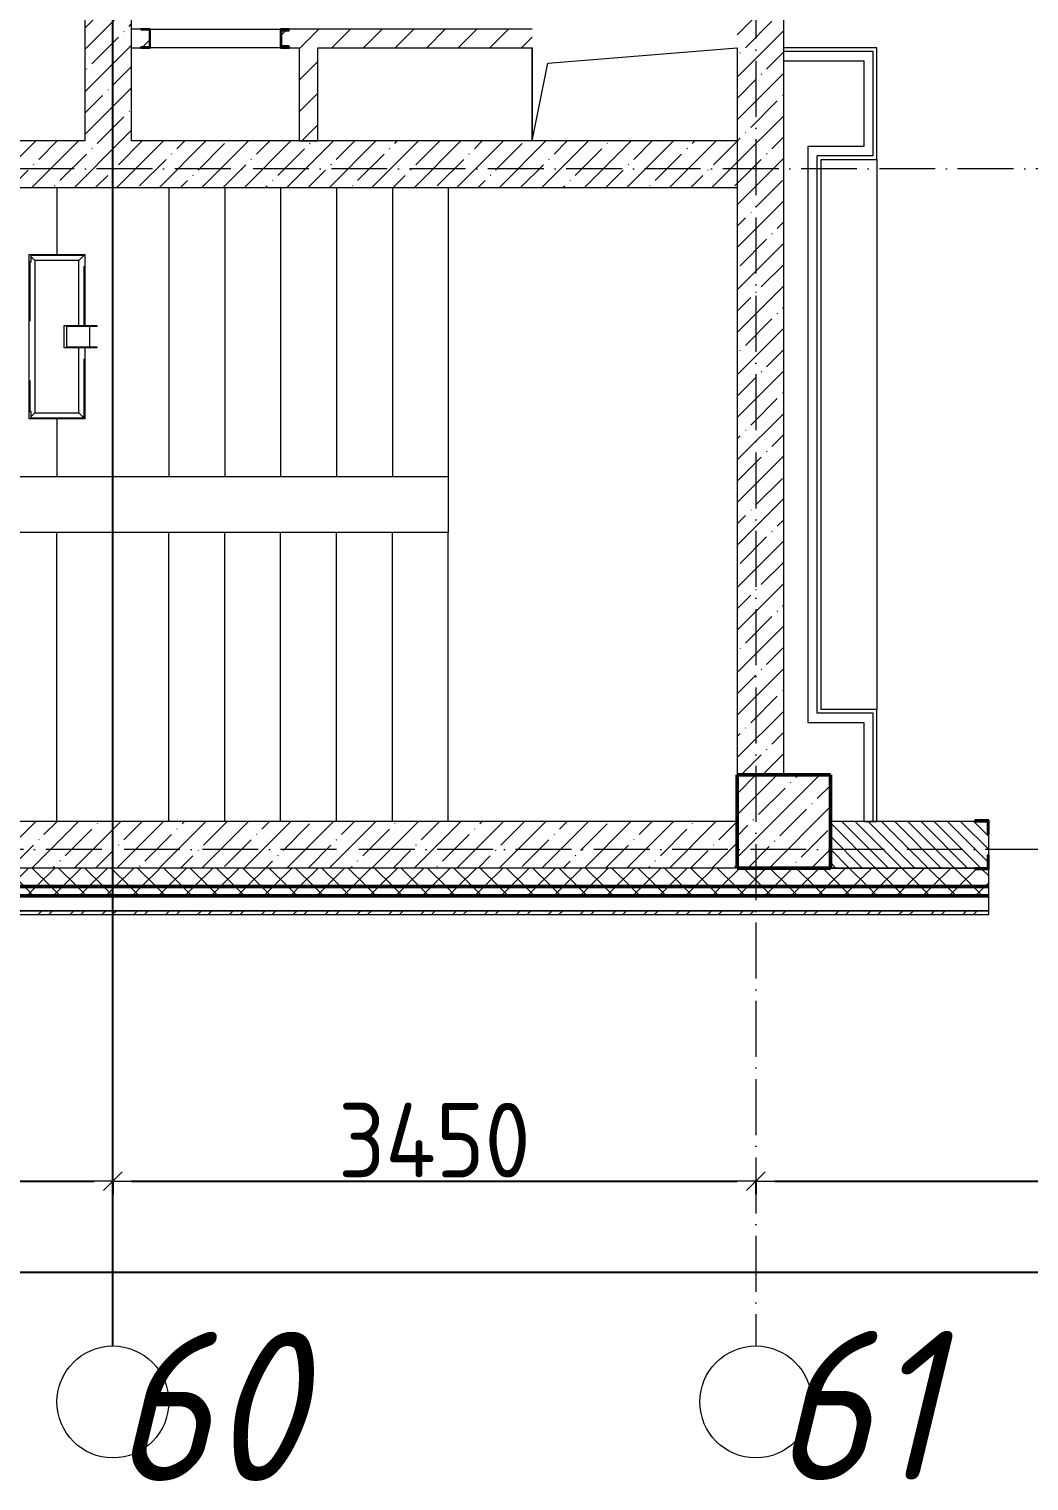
# Model space of a CAD drawing. Header units: millimetres. Extents: x -401725 to 250493, y 305116 to 802890.
# Drawn here: x 227629 to 232995, y 453809 to 461597 of the extents above; entities that cross this region are included whole.
import ezdxf

# ---------------------------------------------------------------- set-up
doc = ezdxf.new("R2010")
doc.units = ezdxf.units.MM
doc.linetypes.add('50_200_ШТРИХ_1Т_ш5_п1_п1_', pattern=[700, 500, -100, 0, -100])
doc.linetypes.add('Штрих', pattern=[635, 317.5, -317.5])
for name, color, linetype, lineweight in [('A-____-____-DIMS', 7, 'Continuous', 9), ('A-FLOR-____-OTLN', 7, 'Continuous', 9), ('A-GENM-____-HDLN', 7, 'Штрих', 9), ('A-GENM-____-MCUT', 7, 'Continuous', 25), ('A-GENM-____-OTLN', 7, 'Continuous', 9), ('A-GENM-____-OTLN-1', 7, 'Continuous', 25), ('A-WALL-____-MCUT-1', 7, 'Continuous', 9), ('A-WALL-____-MCUT-2', 7, 'Continuous', 50), ('A-WALL-____-MCUT-3', 7, 'Continuous', 9), ('A-WALL-____-PATT-1', 7, 'Continuous', 9), ('A-WALL-FNSH-MCUT-1', 7, 'Continuous', 9), ('I-WALL-____-OTLN', 7, 'Continuous', 9), ('S-COLS-____-MCUT', 7, 'Continuous', 50), ('S-COLS-____-OTLN', 7, 'Continuous', 9), ('S-GRID-____-IDEN', 7, 'Continuous', 9), ('S-GRID-____-OTLN-1', 7, '50_200_ШТРИХ_1Т_ш5_п1_п1_', 9), ('S-STRS-____-OTLN-1', 7, 'Continuous', 9)]:
    doc.layers.add(name, color=color, linetype=linetype, lineweight=lineweight)
doc.styles.add('ISOCPEUR_I', font='isocpeui.ttf', dxfattribs={"width": 0.9, "height": 2.5})
doc.styles.add('СПДС', font='isocpeur.ttf', dxfattribs={"width": 0.9})
doc.dimstyles.new('Размера А3', dxfattribs={"dimtxt": 200, "dimasz": 100, "dimexe": 70, "dimexo": 100, "dimgap": 20, "dimtad": 1, "dimdec": 0, "dimrnd": 10, "dimzin": 0, "dimdsep": 46, "dimtxsty": 'СПДС', "dimblk": 'ARROWHEAD_6', "dimcen": 1, "dimclrd": 256, "dimclre": 256, "dimclrt": 256, "dimazin": 0, "dimtfac": 1, "dimtdec": 0, "dimtmove": 2, "dimatfit": 3, "dimfxl": 1, "dimtolj": 1, "dimtzin": 0, "dimarcsym": 0})
pattern_1 = [(45, (142429.06, 459015.94), (-114.04925, 114.04925), []), (45, (142543.1, 459015.94), (-114.04925, 114.04925), [201.612, -40.322, 3.353, -36.97])]
pattern_2 = [(45, (142429.06, 459015.94), (-70.71068, 70.71068), []), (135, (142429.06, 459015.94), (-70.71068, -70.71068), [])]
pattern_3 = [(45, (142429.06, 459015.94), (-84.85281, 84.85281), [])]

# ---------------------------------------------------------------- blocks, each defined once
blk = doc.blocks.new('BSC_Колонна _Прямоугольная - 500х500-V155-АР1_План отверстий 3 этажа в осях 1-64_А-ГГ')
at = {"layer": 'S-COLS-____-OTLN'}
h = blk.add_hatch(dxfattribs=at)
h.set_pattern_fill('FP_178', color=256, style=0, pattern_type=2)
h.set_pattern_definition([(45, (-89250, 1668.96), (-114.04925, 114.04925), []), (45, (-89135.95, 1668.96), (-114.04925, 114.04925), [201.613, -40.323, 3.353, -36.97])])
h.paths.add_polyline_path([(-250, -250), (250, -250), (250, 250), (-250, 250)], flags=0)
at = {"layer": 'S-COLS-____-MCUT'}
for p, q in [((250, 250), (-250, 250)), ((-250, 250), (-250, -250)), ((250, -250), (250, 250)), ((-250, -250), (250, -250))]:
    blk.add_line(p, q, dxfattribs=at)
blk = doc.blocks.new('ОМ_Труба_ГОСТ 8639-82 - ОМ_Труба_ГОСТ 8639-82-26350154-АР1_План отверстий 3 этажа в осях 1-64_А-ГГ')
at = {"layer": 'A-GENM-____-OTLN'}
for p, q in [((19689.1, 44821), (19689.1, 44941)), ((19689.1, 44941), (19864.1, 44941)), ((19864.1, 44935), (19701.2, 44935)), ((19701.2, 44935), (19701.2, 44827)), ((19824, 44935), (19824, 44827)), ((19864.1, 44941), (19864.1, 44935)), ((19864.1, 44821), (19689.1, 44821)), ((19701.2, 44827), (19864.1, 44827)), ((19864.1, 44827), (19864.1, 44821))]:
    blk.add_line(p, q, dxfattribs=at)
blk = doc.blocks.new('ОМ_Уголок_ГОСТ 8509-93 - ОМ_Уголок_ГОСТ 8509-93-26349651-АР1_План отверстий 3 этажа в осях 1-64_А-ГГ')
at = {"layer": 'A-GENM-____-HDLN'}
for p, q in [((4, -4), (380, -4)), ((500, -4), (876, -4))]:
    blk.add_line(p, q, dxfattribs=at)
at = {"layer": 'A-GENM-____-OTLN'}
for p, q in [((380, 0), (0, 0)), ((32, -32), (0, 0)), ((32, -32), (380, -32)), ((880, 0), (500, 0)), ((500, -32), (848, -32)), ((880, 0), (848, -32))]:
    blk.add_line(p, q, dxfattribs=at)
blk = doc.blocks.new('ОМ_Уголок_ГОСТ 8509-93 - ОМ_Уголок_ГОСТ 8509-93-V88-АР1_План отверстий 3 этажа в осях 1-64_А-ГГ')
at = {"layer": 'A-GENM-____-HDLN'}
blk.add_line((40, -4), (840, -4), dxfattribs=at)
at = {"layer": 'A-GENM-____-OTLN'}
for p, q in [((32, -32), (10, -10)), ((32, -32), (848, -32)), ((840, 0), (40, 0)), ((870, -10), (848, -32))]:
    blk.add_line(p, q, dxfattribs=at)
blk = doc.blocks.new('ОМ_Уголок_ГОСТ 8509-93 - ОМ_Уголок_ГОСТ 8509-93-19082047-АР1_План отверстий 3 этажа в осях 1-64_А-ГГ')
at = {"layer": 'A-GENM-____-HDLN'}
blk.add_line((10, -4), (296, -4), dxfattribs=at)
at = {"layer": 'A-GENM-____-OTLN'}
for p, q in [((300, 0), (10, 0)), ((32, -32), (10, -10)), ((32, -32), (268, -32)), ((300, 0), (268, -32))]:
    blk.add_line(p, q, dxfattribs=at)
blk = doc.blocks.new('ОМ_Уголок_ГОСТ 8509-93 - ОМ_Уголок_ГОСТ 8509-93-V89-АР1_План отверстий 3 этажа в осях 1-64_А-ГГ')
at = {"layer": 'A-GENM-____-HDLN'}
blk.add_line((4, -4), (290, -4), dxfattribs=at)
at = {"layer": 'A-GENM-____-OTLN'}
for p, q in [((290, 0), (0, 0)), ((32, -32), (0, 0)), ((32, -32), (268, -32)), ((290, -10), (268, -32))]:
    blk.add_line(p, q, dxfattribs=at)
blk = doc.blocks.new('ОМ_Полоса_Трапеция прямоугольная_Прокат_ГОСТ 103-2006 - ОМ_Полоса_Трапеция прямоугольная_Прокат_ГОСТ 103-2006-19082130-АР1_План отверстий 3 этажа в осях 1-64_А-ГГ')
at = {"layer": 'A-GENM-____-OTLN'}
for p, q in [((19500, 45321), (19510, 45321)), ((19500, 45281), (19500, 45321)), ((19510, 45281), (19500, 45281)), ((19510, 45321), (19510, 45281))]:
    blk.add_line(p, q, dxfattribs=at)
blk = doc.blocks.new('ОМ_Полоса_Трапеция прямоугольная_Прокат_ГОСТ 103-2006 - ОМ_Полоса_Трапеция прямоугольная_Прокат_ГОСТ 103-2006-19082170-АР1_План отверстий 3 этажа в осях 1-64_А-ГГ')
at = {"layer": 'A-GENM-____-OTLN'}
for p, q in [((19500, 44481), (19510, 44481)), ((19500, 44441), (19500, 44481)), ((19510, 44481), (19510, 44441)), ((19510, 44441), (19500, 44441))]:
    blk.add_line(p, q, dxfattribs=at)
blk = doc.blocks.new('Фахверк_СКБ_Уголок - 250_2700-27497298-АР1_План отверстий 3 этажа в осях 1-64_А-ГГ')
at = {"layer": 'A-GENM-____-MCUT'}
for p, q in [((200, 181), (125, 181)), ((125, 181), (125, 106)), ((131, 106), (131, 175)), ((131, 175), (200, 175)), ((200, 175), (200, 181)), ((125, 106), (131, 106)), ((131, -6), (125, -6)), ((125, -6), (125, -81)), ((131, -75), (131, -6)), ((200, -75), (131, -75)), ((200, -81), (200, -75)), ((125, -81), (200, -81))]:
    blk.add_line(p, q, dxfattribs=at)
blk = doc.blocks.new('154_Фахверк_СКБ_Швеллер - Тип_100_3960_зеркало-28515619-АР1_План отверстий 3 этажа в осях 1-64_А-ГГ')
at = {"layer": 'A-GENM-____-MCUT'}
for p, q in [((175, 50), (125, 50)), ((125, 50), (125, -50)), ((128, 47), (175, 47)), ((128, -47), (128, 47)), ((175, 47), (175, 50)), ((125, -50), (175, -50)), ((175, -47), (128, -47)), ((175, -50), (175, -47))]:
    blk.add_line(p, q, dxfattribs=at)
blk = doc.blocks.new('154_Стойка_СКБ_Швеллер - СМ-2180_100-28318692-АР1_План отверстий 3 этажа в осях 1-64_А-ГГ')
at = {"layer": 'A-GENM-____-MCUT'}
for p, q in [((171, 50), (125, 50)), ((125, 50), (125, -50)), ((129.5, 42.4), (171, 42.4)), ((129.5, -42.4), (129.5, 42.4)), ((171, 42.4), (171, 50)), ((125, -50), (171, -50)), ((171, -42.4), (129.5, -42.4)), ((171, -50), (171, -42.4))]:
    blk.add_line(p, q, dxfattribs=at)
blk = doc.blocks.new('AR_Отверстие прямоугольное _в плите_ - AR_Отверстие прямоугольное _в плите_-V211-АР1_План отверстий 3 этажа в осях 1-64_А-ГГ')
at = {"layer": 'A-GENM-____-OTLN'}
for p, q in [((-550, 250), (-550, -250)), ((-466.7, 166.7), (550, 250)), ((-550, -250), (-466.7, 166.7))]:
    blk.add_line(p, q, dxfattribs=at)
blk = doc.blocks.new('Ось сетки - Круг_Ø6_00__ISO-2_5_0_9K_-25732049-АР1_План отверстий 3 этажа в осях 1-64_А-ГГ')
at = {"layer": 'S-GRID-____-IDEN'}
blk.add_circle((0, 0), 3, dxfattribs=at)
blk = doc.blocks.new('ARROWHEAD_6')
at = {"color": 0, "linetype": 'Continuous'}
for p, q in [((0, 0), (-1, 0)), ((-0.5, -0.5), (0.5, 0.5))]:
    blk.add_line(p, q, dxfattribs=at)
blk = doc.blocks.new('*D2539')
at = {"layer": 'A-____-____-DIMS', "lineweight": -2, "transparency": 16777216}
for p, q in [((226129.1, 455423.5), (226129.1, 455347.4)), ((228079.1, 455423.5), (228079.1, 455347.4)), ((226229.1, 455417.4), (227979.1, 455417.4))]:
    blk.add_line(p, q, dxfattribs=at)
at = {"layer": 'Defpoints', "color": 0, "transparency": 16777216}
for p in [(226129.1, 455523.5), (228079.1, 455523.5), (228079.1, 455417.4)]:
    blk.add_point(p, dxfattribs=at)
at = {"layer": 'A-____-____-DIMS', "lineweight": -2, "transparency": 16777216, "xscale": 100, "yscale": 100, "zscale": 100, "rotation": 180}
blk.add_blockref('ARROWHEAD_6', (226129.1, 455417.4), dxfattribs=at)
at = {"layer": 'A-____-____-DIMS', "lineweight": -2, "transparency": 16777216, "xscale": 100, "yscale": 100, "zscale": 100}
blk.add_blockref('ARROWHEAD_6', (228079.1, 455417.4), dxfattribs=at)
at = {"layer": 'A-____-____-DIMS', "transparency": 16777216, "insert": (227104.1, 455637.4), "char_height": 400, "attachment_point": 5, "style": 'СПДС'}
blk.add_mtext('\\A1;1950', dxfattribs=at)
blk = doc.blocks.new('*D2540')
at = {"layer": 'A-____-____-DIMS', "lineweight": -2, "transparency": 16777216}
for p, q in [((228079.1, 455423.5), (228079.1, 455347.4)), ((231529.1, 455423.5), (231529.1, 455347.4)), ((228179.1, 455417.4), (231429.1, 455417.4))]:
    blk.add_line(p, q, dxfattribs=at)
at = {"layer": 'Defpoints', "color": 0, "transparency": 16777216}
for p in [(228079.1, 455523.5), (231529.1, 455523.5), (231529.1, 455417.4)]:
    blk.add_point(p, dxfattribs=at)
at = {"layer": 'A-____-____-DIMS', "lineweight": -2, "transparency": 16777216, "xscale": 100, "yscale": 100, "zscale": 100, "rotation": 180}
blk.add_blockref('ARROWHEAD_6', (228079.1, 455417.4), dxfattribs=at)
at = {"layer": 'A-____-____-DIMS', "lineweight": -2, "transparency": 16777216, "xscale": 100, "yscale": 100, "zscale": 100}
blk.add_blockref('ARROWHEAD_6', (231529.1, 455417.4), dxfattribs=at)
at = {"layer": 'A-____-____-DIMS', "transparency": 16777216, "insert": (229804.1, 455637.4), "char_height": 400, "attachment_point": 5, "style": 'СПДС'}
blk.add_mtext('\\A1;3450', dxfattribs=at)
blk = doc.blocks.new('*D2541')
at = {"layer": 'A-____-____-DIMS', "lineweight": -2, "transparency": 16777216}
for p, q in [((231529.1, 455423.5), (231529.1, 455347.4)), ((235779.1, 455423.5), (235779.1, 455347.4)), ((231629.1, 455417.4), (235679.1, 455417.4))]:
    blk.add_line(p, q, dxfattribs=at)
at = {"layer": 'Defpoints', "color": 0, "transparency": 16777216}
for p in [(231529.1, 455523.5), (235779.1, 455523.5), (235779.1, 455417.4)]:
    blk.add_point(p, dxfattribs=at)
at = {"layer": 'A-____-____-DIMS', "lineweight": -2, "transparency": 16777216, "xscale": 100, "yscale": 100, "zscale": 100, "rotation": 180}
blk.add_blockref('ARROWHEAD_6', (231529.1, 455417.4), dxfattribs=at)
at = {"layer": 'A-____-____-DIMS', "lineweight": -2, "transparency": 16777216, "xscale": 100, "yscale": 100, "zscale": 100}
blk.add_blockref('ARROWHEAD_6', (235779.1, 455417.4), dxfattribs=at)
at = {"layer": 'A-____-____-DIMS', "transparency": 16777216, "insert": (233654.1, 455637.4), "char_height": 400, "attachment_point": 5, "style": 'СПДС'}
blk.add_mtext('\\A1;4250', dxfattribs=at)
blk = doc.blocks.new('*D2543')
at = {"layer": 'A-____-____-DIMS', "lineweight": -2, "transparency": 16777216}
for p, q in [((140079.1, 454935.3), (140079.1, 454859.2)), ((140179.1, 454929.2), (243479.1, 454929.2)), ((243579.1, 454935.3), (243579.1, 454859.2))]:
    blk.add_line(p, q, dxfattribs=at)
at = {"layer": 'Defpoints', "color": 0, "transparency": 16777216}
for p in [(140079.1, 455035.3), (243579.1, 455035.3), (243579.1, 454929.2)]:
    blk.add_point(p, dxfattribs=at)
at = {"layer": 'A-____-____-DIMS', "lineweight": -2, "transparency": 16777216, "xscale": 100, "yscale": 100, "zscale": 100, "rotation": 180}
blk.add_blockref('ARROWHEAD_6', (140079.1, 454929.2), dxfattribs=at)
at = {"layer": 'A-____-____-DIMS', "lineweight": -2, "transparency": 16777216, "xscale": 100, "yscale": 100, "zscale": 100}
blk.add_blockref('ARROWHEAD_6', (243579.1, 454929.2), dxfattribs=at)
at = {"layer": 'A-____-____-DIMS', "transparency": 16777216, "insert": (191829.1, 455149.2), "char_height": 400, "attachment_point": 5, "style": 'СПДС'}
blk.add_mtext('\\A1;103500', dxfattribs=at)

msp = doc.modelspace()

# ---------------------------------------------------------------- hatches: boundary and pattern name
at = {"layer": 'A-WALL-____-PATT-1'}
h = msp.add_hatch(dxfattribs=at)
h.set_pattern_fill('FP_38', color=256, style=0, pattern_type=2)
h.set_pattern_definition(pattern_1)
h.paths.add_polyline_path([(231429.0567, 460871.983), (231679.0567, 460871.983), (231679.0567, 465096.983), (231429.0567, 465096.983), (231429.0567, 461470.055)], flags=0)
h = msp.add_hatch(dxfattribs=at)
h.set_pattern_fill('FP_38', color=256, style=0, pattern_type=2)
h.set_pattern_definition(pattern_1)
h.paths.add_polyline_path([(228179.0567, 460996.983), (228179.0567, 462046.983), (227929.0567, 462046.983), (227929.0567, 460996.983)], flags=0)
h.paths.add_polyline_path([(227929.0567, 463396.983), (228179.0567, 463396.983), (228179.0567, 463696.983), (227929.0567, 463696.983)], flags=0)
h = msp.add_hatch(dxfattribs=at)
h.set_pattern_fill('FP_4', color=256, style=0, pattern_type=2)
h.set_pattern_definition(pattern_3)
h.paths.add_polyline_path([(228179.0567, 461496.983), (228229.0567, 461496.983), (228229.0567, 461499.983), (228276.0567, 461499.983), (228276.0567, 461593.983), (228229.0567, 461593.983), (228229.0567, 461596.983), (228179.0567, 461596.983), (228179.0567, 461499.983)], flags=0)
h.paths.add_polyline_path([(229079.0567, 461496.983), (230329.0567, 461496.983), (230329.0567, 461596.983), (229025.0567, 461596.983), (229025.0567, 461589.383), (228983.5567, 461589.383), (228983.5567, 461504.583), (229025.0567, 461504.583), (229025.0567, 461496.983)], flags=0)
h = msp.add_hatch(dxfattribs=at)
h.set_pattern_fill('FP_4', color=256, style=0, pattern_type=2)
h.set_pattern_definition(pattern_3)
h.paths.add_polyline_path([(229179.0567, 460996.983), (229179.0567, 461496.983), (229079.0567, 461496.983), (229079.0567, 460996.983)], flags=0)
h = msp.add_hatch(dxfattribs=at)
h.set_pattern_fill('FP_38', color=256, style=0, pattern_type=2)
h.set_pattern_definition(pattern_1)
h.paths.add_polyline_path([(231429.0567, 460746.983), (231429.0567, 460996.983), (226229.0567, 460996.983), (226229.0567, 460746.983), (230788.5942, 460746.983)], flags=0)
h = msp.add_hatch(dxfattribs=at)
h.set_pattern_fill('FP_38', color=256, style=0, pattern_type=2)
h.set_pattern_definition(pattern_1)
h.paths.add_polyline_path([(231672.3263, 457596.983), (231679.0567, 457596.983), (231679.0567, 460871.983), (231429.0567, 460871.983), (231429.0567, 457596.983)], flags=0)
h = msp.add_hatch(dxfattribs=at)
h.set_pattern_fill('FP_38', color=256, style=0, pattern_type=2)
h.set_pattern_definition(pattern_1)
h.paths.add_polyline_path([(231429.0567, 457096.983), (231429.0567, 457346.983), (224829.0567, 457346.983), (224829.0567, 457096.983), (230788.5942, 457096.983)], flags=0)
h = msp.add_hatch(dxfattribs=at)
h.set_pattern_fill('FP_6', color=256, style=0, pattern_type=2)
h.set_pattern_definition([(135, (142429.057, 459015.94), (-35.35534, -35.35534), [])])
h.paths.add_polyline_path([(234654.0567, 457096.983), (235679.0567, 457096.983), (235679.0567, 457346.983), (234585.0567, 457346.983), (234585.0567, 457277.983), (234579.0567, 457277.983), (234579.0567, 457165.983), (234585.0567, 457165.983), (234585.0567, 457096.983)], flags=0)
h.paths.add_polyline_path([(232773.0567, 457096.983), (232773.0567, 457165.983), (232779.0567, 457165.983), (232779.0567, 457277.983), (232773.0567, 457277.983), (232773.0567, 457346.983), (231929.0567, 457346.983), (231929.0567, 457096.983), (232704.0567, 457096.983)], flags=0)
h = msp.add_hatch(dxfattribs=at)
h.set_pattern_fill('FP_1', color=256, style=0, pattern_type=2)
h.set_pattern_definition(pattern_2)
h.paths.add_polyline_path([(243179.0567, 456996.983), (243679.0567, 456996.983), (243679.0567, 457096.983), (234654.0567, 457096.983), (234654.0567, 457090.983), (234579.0567, 457090.983), (234579.0567, 456996.983), (243160.8442, 456996.983)], flags=0)
h.paths.add_polyline_path([(231672.3263, 456996.983), (232779.0567, 456996.983), (232779.0567, 457090.983), (232704.0567, 457090.983), (232704.0567, 457096.983), (224829.0567, 457096.983), (224829.0567, 456996.983), (231429.0567, 456996.983)], flags=0)
h.paths.add_polyline_path([(223829.0567, 456996.983), (223829.0567, 457096.983), (222704.0567, 457096.983), (222704.0567, 457090.983), (222629.0567, 457090.983), (222629.0567, 456996.983), (223718.737, 456996.983)], flags=0)
h.paths.add_polyline_path([(220829.0567, 456996.983), (220829.0567, 457090.983), (220754.0567, 457090.983), (220754.0567, 457096.983), (219704.0567, 457096.983), (219704.0567, 457090.983), (219629.0567, 457090.983), (219629.0567, 456996.983), (220183.8085, 456996.983)], flags=0)
h.paths.add_polyline_path([(217829.0567, 456996.983), (217829.0567, 457096.983), (216704.0567, 457096.983), (216704.0567, 457090.983), (216629.0567, 457090.983), (216629.0567, 456996.983), (216704.0567, 456996.983)], flags=0)
h.paths.add_polyline_path([(213429.0567, 456996.983), (214829.0567, 456996.983), (214829.0567, 457096.983), (213504.0567, 457096.983), (213504.0567, 457090.983), (213429.0567, 457090.983)], flags=0)
h.paths.add_polyline_path([(211346.487, 456996.983), (211629.0567, 456996.983), (211629.0567, 457090.983), (211554.0567, 457090.983), (211554.0567, 457096.983), (210504.0567, 457096.983), (210504.0567, 457090.983), (210429.0567, 457090.983), (210429.0567, 456996.983), (210462.7549, 456996.983)], flags=0)
h.paths.add_polyline_path([(208629.0567, 456996.983), (208629.0567, 457096.983), (207504.0567, 457096.983), (207504.0567, 457090.983), (207429.0567, 457090.983), (207429.0567, 456996.983), (207504.0567, 456996.983)], flags=0)
h.paths.add_polyline_path([(205279.0567, 456996.983), (205629.0567, 456996.983), (205629.0567, 457090.983), (205554.0567, 457090.983), (205554.0567, 457096.983), (204504.0567, 457096.983), (204504.0567, 457090.983), (204429.0567, 457090.983), (204429.0567, 456996.983), (205160.362, 456996.983)], flags=0)
h.paths.add_polyline_path([(202629.0567, 456996.983), (202629.0567, 457090.983), (202554.0567, 457090.983), (202554.0567, 457096.983), (201504.0567, 457096.983), (201504.0567, 457090.983), (201429.0567, 457090.983), (201429.0567, 456996.983), (202509.1656, 456996.983)], flags=0)
h.paths.add_polyline_path([(199629.0567, 456996.983), (199629.0567, 457090.983), (199554.0567, 457090.983), (199554.0567, 457096.983), (198504.0567, 457096.983), (198504.0567, 457090.983), (198429.0567, 457090.983), (198429.0567, 456996.983), (198974.237, 456996.983)], flags=0)
h.paths.add_polyline_path([(195439.3085, 456996.983), (196629.0567, 456996.983), (196629.0567, 457090.983), (196554.0567, 457090.983), (196554.0567, 457096.983), (195504.0567, 457096.983), (195504.0567, 457090.983), (195429.0567, 457090.983), (195429.0567, 456996.983), (195435.0567, 456996.983)], flags=0)
h.paths.add_polyline_path([(192429.0567, 456996.983), (193629.0567, 456996.983), (193629.0567, 457090.983), (193554.0567, 457090.983), (193554.0567, 457096.983), (192504.0567, 457096.983), (192504.0567, 457090.983), (192429.0567, 457090.983)], flags=0)
h.paths.add_polyline_path([(187485.7192, 456996.983), (187629.0567, 456996.983), (187629.0567, 457090.983), (187554.0567, 457090.983), (187554.0567, 457096.983), (186504.0567, 457096.983), (186504.0567, 457090.983), (186429.0567, 457090.983), (186429.0567, 456996.983), (187279.0567, 456996.983)], flags=0)
h.paths.add_polyline_path([(184629.0567, 456996.983), (184629.0567, 457090.983), (184554.0567, 457090.983), (184554.0567, 457096.983), (183504.0567, 457096.983), (183504.0567, 457090.983), (183429.0567, 457090.983), (183429.0567, 456996.983), (184623.0567, 456996.983)], flags=0)
h.paths.add_polyline_path([(181299.5942, 456996.983), (181629.0567, 456996.983), (181629.0567, 457090.983), (181554.0567, 457091.6258), (181554.0567, 457096.983), (180229.0567, 457096.983), (180229.0567, 456996.983)], flags=0)
h.paths.add_polyline_path([(177764.6656, 456996.983), (178429.0567, 456996.983), (178429.0567, 457090.983), (178354.0567, 457090.983), (178354.0567, 457096.983), (177229.0567, 457096.983), (177229.0567, 456996.983)], flags=0)
h.paths.add_polyline_path([(175429.0567, 456996.983), (175429.0567, 457090.983), (175354.0567, 457090.983), (175354.0567, 457096.983), (174304.0567, 457096.983), (174304.0567, 457090.983), (174229.0567, 457090.983), (174229.737, 456996.983), (175423.0567, 456996.983)], flags=0)
h.paths.add_polyline_path([(172429.0567, 456996.983), (172429.0567, 457090.983), (172354.0567, 457090.983), (172354.0567, 457096.983), (171229.0567, 457096.983), (171229.0567, 456996.983), (171578.5406, 456996.983)], flags=0)
h.paths.add_polyline_path([(169429.0567, 456996.983), (169429.0567, 457090.983), (169354.0567, 457090.983), (169354.0567, 457096.983), (168229.0567, 457096.983), (168229.0567, 456996.983), (168927.3441, 456996.983)], flags=0)
h.paths.add_polyline_path([(166429.0567, 456996.983), (166429.0567, 457090.983), (166354.0567, 457090.983), (166354.0567, 457096.983), (165304.0567, 457096.983), (165304.0567, 457090.983), (165229.0567, 457090.983), (165229.0567, 456996.983), (165392.4156, 456996.983)], flags=0)
h.paths.add_polyline_path([(156555.0941, 456996.983), (157429.0567, 456996.983), (157429.0567, 457090.983), (157354.0567, 457090.983), (157354.0567, 457096.983), (156304.0567, 457096.983), (156304.0567, 457090.983), (156229.0567, 457090.983), (156229.0567, 456996.983)], flags=0)
h.paths.add_polyline_path([(154787.6298, 456996.983), (155229.0567, 456996.983), (155229.0567, 457090.983), (155154.0567, 457090.983), (155154.0567, 457096.983), (149904.0567, 457096.983), (149904.0567, 457090.983), (149829.0567, 457090.983), (149829.0567, 456996.983), (153329.0567, 456996.983)], flags=0)
h.paths.add_polyline_path([(147717.7727, 456996.983), (148829.0567, 456996.983), (148829.0567, 457090.983), (148754.0567, 457090.983), (148754.0567, 457096.983), (139979.0567, 457096.983), (139979.0567, 456996.983), (145950.3084, 456996.983)], flags=0)
h = msp.add_hatch(dxfattribs=at)
h.set_pattern_fill('FP_1', color=256, style=0, pattern_type=2)
h.set_pattern_definition(pattern_2)
h.paths.add_polyline_path([(243679.0567, 456946.983), (243779.0567, 456946.983), (243779.0567, 456996.983), (234579.0567, 456996.983), (234579.0567, 456946.983), (243160.8442, 456946.983)], flags=0)
h.paths.add_polyline_path([(231672.3263, 456946.983), (232779.0567, 456946.983), (232779.0567, 456996.983), (224829.0567, 456996.983), (224829.0567, 456946.983), (230788.5942, 456946.983)], flags=0)
h.paths.add_polyline_path([(223718.737, 456946.983), (223829.0567, 456946.983), (223829.0567, 456996.983), (222629.0567, 456996.983), (222629.0567, 456946.983), (222835.0049, 456946.983)], flags=0)
h.paths.add_polyline_path([(219629.0567, 456946.983), (220829.0567, 456946.983), (220829.0567, 456996.983), (219629.0567, 456996.983)], flags=0)
h.paths.add_polyline_path([(216648.8799, 456946.983), (217829.0567, 456946.983), (217829.0567, 456996.983), (216629.0567, 456996.983), (216629.0567, 456946.983)], flags=0)
h.paths.add_polyline_path([(214829.0567, 456946.983), (214829.0567, 456996.983), (213429.0567, 456996.983), (213429.0567, 456946.983), (213997.6835, 456946.983)], flags=0)
h.paths.add_polyline_path([(211629.0567, 456946.983), (211629.0567, 456996.983), (210429.0567, 456996.983), (210429.0567, 456946.983), (211346.487, 456946.983)], flags=0)
h.paths.add_polyline_path([(208629.0567, 456946.983), (208629.0567, 456996.983), (207429.0567, 456996.983), (207429.0567, 456946.983)], flags=0)
h.paths.add_polyline_path([(205629.0567, 456946.983), (205629.0567, 456996.983), (204429.0567, 456996.983), (204429.0567, 456946.983), (205160.362, 456946.983)], flags=0)
h.paths.add_polyline_path([(201429.0567, 456946.983), (202629.0567, 456946.983), (202629.0567, 456996.983), (201429.0567, 456996.983)], flags=0)
h.paths.add_polyline_path([(198429.0567, 456946.983), (199629.0567, 456946.983), (199629.0567, 456996.983), (198429.0567, 456996.983)], flags=0)
h.paths.add_polyline_path([(195439.3085, 456946.983), (196629.0567, 456946.983), (196629.0567, 456996.983), (195429.0567, 456996.983), (195429.0567, 456946.983)], flags=0)
h.paths.add_polyline_path([(193629.0567, 456946.983), (193629.0567, 456996.983), (192429.0567, 456996.983), (192429.0567, 456946.983), (192788.112, 456946.983)], flags=0)
h.paths.add_polyline_path([(187485.7192, 456946.983), (187629.0567, 456946.983), (187629.0567, 456996.983), (186429.0567, 456996.983), (186429.0567, 456946.983), (186601.987, 456946.983)], flags=0)
h.paths.add_polyline_path([(184629.0567, 456946.983), (184629.0567, 456996.983), (183429.0567, 456996.983), (183429.0567, 456946.983), (183950.7906, 456946.983)], flags=0)
h.paths.add_polyline_path([(181299.5942, 456946.983), (181629.0567, 456946.983), (181629.0567, 456996.983), (180229.0567, 456996.983), (180229.0567, 456946.983)], flags=0)
h.paths.add_polyline_path([(178429.0567, 456946.983), (178429.0567, 456996.983), (177229.0567, 456996.983), (177229.0567, 456946.983), (177764.6656, 456946.983)], flags=0)
h.paths.add_polyline_path([(175429.0567, 456946.983), (175429.0567, 456996.983), (174229.0567, 456996.983), (174229.737, 456946.983)], flags=0)
h.paths.add_polyline_path([(172429.0567, 456946.983), (172429.0567, 456996.983), (171229.0567, 456996.983), (171229.0567, 456946.983), (171578.5406, 456946.983)], flags=0)
h.paths.add_polyline_path([(169429.0567, 456946.983), (169429.0567, 456996.983), (168229.0567, 456996.983), (168229.0567, 456946.983), (168927.3441, 456946.983)], flags=0)
h.paths.add_polyline_path([(165392.4156, 456946.983), (166429.0567, 456946.983), (166429.0567, 456996.983), (165229.0567, 456996.983), (165229.0567, 456946.983)], flags=0)
h.paths.add_polyline_path([(156229.0567, 456946.983), (157429.0567, 456946.983), (157429.0567, 456996.983), (156229.0567, 456996.983)], flags=0)
h.paths.add_polyline_path([(155229.0567, 456946.983), (155229.0567, 456996.983), (149829.0567, 456996.983), (149829.0567, 456946.983), (154787.6298, 456946.983)], flags=0)
h.paths.add_polyline_path([(148601.5048, 456946.983), (148829.0567, 456946.983), (148829.0567, 456996.983), (139879.0567, 456996.983), (139879.0567, 456946.983), (147717.7727, 456946.983)], flags=0)
h = msp.add_hatch(dxfattribs=at)
h.set_pattern_fill('FP_3', color=256, style=0, pattern_type=2)
h.set_pattern_definition([(45, (142429.06, 459015.94), (-85.53659, 85.53659), []), (45, (142486.08, 459015.94), (-85.53659, 85.53659), [])])
h.paths.add_polyline_path([(243909.0567, 456846.983), (243909.0567, 456866.983), (234579.0567, 456866.983), (234579.0567, 456846.983), (243160.8442, 456846.983)], flags=0)
h.paths.add_polyline_path([(231672.3263, 456846.983), (232779.0567, 456846.983), (232779.0567, 456866.983), (224829.0567, 456866.983), (224829.0567, 456846.983), (230788.5942, 456846.983)], flags=0)
h.paths.add_polyline_path([(222835.0049, 456846.983), (223829.0567, 456846.983), (223829.0567, 456866.983), (222629.0567, 456866.983), (222629.0567, 456846.983)], flags=0)
h.paths.add_polyline_path([(220829.0567, 456846.983), (220829.0567, 456866.983), (219630.0567, 456866.983), (219630.0567, 456846.983), (220183.8085, 456846.983)], flags=0)
h.paths.add_polyline_path([(216648.8799, 456846.983), (217829.0567, 456846.983), (217829.0567, 456866.983), (216629.0567, 456866.983), (216629.0567, 456846.983)], flags=0)
h.paths.add_polyline_path([(214314.0567, 456846.983), (214829.0567, 456846.983), (214829.0567, 456866.983), (214314.0567, 456866.983)], flags=0)

# ---------------------------------------------------------------- linework, layer by layer
at = {"color": 251, "ltscale": 0.6, "true_color": 0x636466}
msp.add_line((228079.0567, 454533.3346), (228079.0567, 465550.9569), dxfattribs=at)
at = {"layer": 'A-FLOR-____-OTLN'}
msp.add_line((230329.0567, 460996.983), (230329.0567, 461496.983), dxfattribs=at)
at = {"layer": 'A-WALL-____-MCUT-1'}
for p, q in [((231679.0567, 457596.983), (231679.0567, 465096.983)), ((227929.0567, 462046.983), (227929.0567, 460996.983)), ((228179.0567, 460996.983), (228179.0567, 462046.983)), ((231429.0567, 461496.983), (231429.0567, 457596.983)), ((227929.0567, 460996.983), (226229.0567, 460996.983)), ((231429.0567, 460996.983), (228179.0567, 460996.983)), ((225979.0567, 460746.983), (231429.0567, 460746.983)), ((231429.0567, 457346.983), (224829.0567, 457346.983)), ((231429.0567, 457096.983), (224829.0567, 457096.983))]:
    msp.add_line(p, q, dxfattribs=at)
at = {"layer": 'A-WALL-____-MCUT-2'}
for p, q in [((224829.0567, 456996.983), (232779.0567, 456996.983)), ((224829.0567, 456946.983), (232779.0567, 456946.983))]:
    msp.add_line(p, q, dxfattribs=at)
at = {"layer": 'A-WALL-____-MCUT-3'}
for p, q in [((232159.0567, 461476.983), (231679.0567, 461476.983)), ((231679.0567, 461426.983), (232109.0567, 461426.983)), ((232109.0567, 461426.983), (232109.0567, 460966.983)), ((232159.0567, 460916.983), (232159.0567, 461476.983)), ((232109.0567, 460966.983), (231809.0567, 460966.983)), ((231809.0567, 460966.983), (231809.0567, 457876.983)), ((232159.0567, 460916.983), (231859.0567, 460916.983)), ((231859.0567, 457926.983), (231859.0567, 460916.983)), ((232159.0567, 457926.983), (231859.0567, 457926.983)), ((232159.0567, 457346.983), (232159.0567, 457926.983)), ((231809.0567, 457876.983), (232109.0567, 457876.983)), ((232109.0567, 457876.983), (232109.0567, 457346.983)), ((232704.0567, 457346.983), (231929.0567, 457346.983)), ((232109.0567, 457346.983), (232159.0567, 457346.983)), ((232779.0567, 457165.983), (232779.0567, 457277.983)), ((231929.0567, 457096.983), (232704.0567, 457096.983)), ((232704.0567, 457096.983), (231929.0567, 457096.983)), ((232779.0567, 456866.983), (232779.0567, 457090.983)), ((224829.0567, 456866.983), (232779.0567, 456866.983))]:
    msp.add_line(p, q, dxfattribs=at)
at = {"layer": 'A-WALL-FNSH-MCUT-1'}
for p, q in [((228229.0567, 461596.983), (228179.0567, 461596.983)), ((230329.0567, 461596.983), (229025.0567, 461596.983)), ((228179.0567, 461496.983), (228229.0567, 461496.983)), ((229025.0567, 461496.983), (229079.0567, 461496.983)), ((229079.0567, 461496.983), (229079.0567, 460996.983)), ((229179.0567, 461496.983), (230329.0567, 461496.983)), ((229179.0567, 460996.983), (229179.0567, 461496.983)), ((232179.0567, 461496.983), (231679.0567, 461496.983)), ((232179.0567, 460896.983), (232179.0567, 461496.983)), ((229079.0567, 460996.983), (229179.0567, 460996.983)), ((231879.0567, 460896.983), (232179.0567, 460896.983)), ((231879.0567, 457946.983), (231879.0567, 460896.983)), ((232179.0567, 457946.983), (231879.0567, 457946.983)), ((232179.0567, 457346.983), (232179.0567, 457946.983)), ((232159.0567, 457346.983), (232179.0567, 457346.983)), ((232779.0567, 456866.983), (224829.0567, 456866.983)), ((224829.0567, 456846.983), (232779.0567, 456846.983)), ((232779.0567, 456846.983), (232779.0567, 456866.983))]:
    msp.add_line(p, q, dxfattribs=at)
at = {"layer": 'I-WALL-____-OTLN'}
for p, q in [((228279.0567, 461596.983), (228979.0567, 461596.983)), ((228979.0567, 461496.983), (228279.0567, 461496.983)), ((232178.5567, 460896.983), (232178.5567, 457946.983)), ((232179.0567, 460896.983), (232179.0567, 457946.983))]:
    msp.add_line(p, q, dxfattribs=at)
at = {"layer": 'S-GRID-____-OTLN-1', "color": 251, "ltscale": 0.6, "true_color": 0x636466}
for p, q in [((231529.0567, 508896.9006), (231529.0567, 454533.3346)), ((246355.527, 460846.983), (137760.2865, 460846.983)), ((246503.4633, 457196.983), (137760.2865, 457196.983))]:
    msp.add_line(p, q, dxfattribs=at)
at = {"layer": 'S-STRS-____-OTLN-1'}
for p, q in [((227779.0567, 460746.983), (227779.0567, 460386.983)), ((227779.0567, 460746.983), (227779.0567, 460386.983)), ((228079.0567, 460746.983), (228079.0567, 459196.983)), ((228079.0567, 460746.983), (228079.0567, 459196.983)), ((228379.0567, 460746.983), (228379.0567, 459196.983)), ((228379.0567, 460746.983), (228379.0567, 459196.983)), ((228679.0567, 460746.983), (228679.0567, 459196.983)), ((228679.0567, 460746.983), (228679.0567, 459196.983)), ((228979.0567, 460746.983), (228979.0567, 459196.983)), ((228979.0567, 460746.983), (228979.0567, 459196.983)), ((229279.0567, 460746.983), (229279.0567, 459196.983)), ((229279.0567, 460746.983), (229279.0567, 459196.983)), ((229579.0567, 460746.983), (229579.0567, 459196.983)), ((229579.0567, 460746.983), (229579.0567, 459196.983)), ((229879.0567, 460746.983), (229879.0567, 459196.983)), ((229879.0567, 460746.983), (229879.0567, 459196.983)), ((227779.0567, 459506.983), (227779.0567, 459196.983)), ((227779.0567, 459506.983), (227779.0567, 459196.983)), ((227479.0567, 459196.983), (227779.0567, 459196.983)), ((227779.0567, 459196.983), (228079.0567, 459196.983)), ((228079.0567, 459196.983), (228379.0567, 459196.983)), ((228379.0567, 459196.983), (228679.0567, 459196.983)), ((228679.0567, 459196.983), (228979.0567, 459196.983)), ((228979.0567, 459196.983), (229279.0567, 459196.983)), ((229279.0567, 459196.983), (229579.0567, 459196.983)), ((229579.0567, 459196.983), (229879.0567, 459196.983)), ((229879.0567, 459196.983), (229879.0567, 458896.983)), ((227779.0567, 458896.983), (227479.0567, 458896.983)), ((228079.0567, 458896.983), (227779.0567, 458896.983)), ((227779.0567, 457346.983), (227779.0567, 458896.983)), ((227779.0567, 457346.983), (227779.0567, 458896.983)), ((228379.0567, 458896.983), (228079.0567, 458896.983)), ((228079.0567, 457346.983), (228079.0567, 458896.983)), ((228079.0567, 457346.983), (228079.0567, 458896.983)), ((228679.0567, 458896.983), (228379.0567, 458896.983)), ((228379.0567, 457346.983), (228379.0567, 458896.983)), ((228379.0567, 457346.983), (228379.0567, 458896.983)), ((228979.0567, 458896.983), (228679.0567, 458896.983)), ((228679.0567, 457346.983), (228679.0567, 458896.983)), ((228679.0567, 457346.983), (228679.0567, 458896.983)), ((229279.0567, 458896.983), (228979.0567, 458896.983)), ((228979.0567, 457346.983), (228979.0567, 458896.983)), ((228979.0567, 457346.983), (228979.0567, 458896.983)), ((229579.0567, 458896.983), (229279.0567, 458896.983)), ((229279.0567, 457346.983), (229279.0567, 458896.983)), ((229279.0567, 457346.983), (229279.0567, 458896.983)), ((229879.0567, 458896.983), (229579.0567, 458896.983)), ((229579.0567, 457346.983), (229579.0567, 458896.983)), ((229579.0567, 457346.983), (229579.0567, 458896.983)), ((229879.0567, 457346.983), (229879.0567, 458896.983)), ((229879.0567, 457346.983), (229879.0567, 458896.983))]:
    msp.add_line(p, q, dxfattribs=at)

# ---------------------------------------------------------------- block references
at = {"layer": 'A-GENM-____-OTLN'}
for name, p in [('AR_Отверстие прямоугольное _в плите_ - AR_Отверстие прямоугольное _в плите_-V211-АР1_План отверстий 3 этажа в осях 1-64_А-ГГ', (230879.0567, 461246.983)), ('ОМ_Полоса_Трапеция прямоугольная_Прокат_ГОСТ 103-2006 - ОМ_Полоса_Трапеция прямоугольная_Прокат_ГОСТ 103-2006-19082130-АР1_План отверстий 3 этажа в осях 1-64_А-ГГ', (208129.0567, 415065.941)), ('ОМ_Труба_ГОСТ 8639-82 - ОМ_Труба_ГОСТ 8639-82-26350154-АР1_План отверстий 3 этажа в осях 1-64_А-ГГ', (208129.0567, 415065.941)), ('ОМ_Полоса_Трапеция прямоугольная_Прокат_ГОСТ 103-2006 - ОМ_Полоса_Трапеция прямоугольная_Прокат_ГОСТ 103-2006-19082170-АР1_План отверстий 3 этажа в осях 1-64_А-ГГ', (208129.0567, 415065.941))]:
    msp.add_blockref(name, p, dxfattribs=at)
at = {"layer": 'A-GENM-____-OTLN', "extrusion": (0, 0, -1)}
for name, p, rotation in [('ОМ_Уголок_ГОСТ 8509-93 - ОМ_Уголок_ГОСТ 8509-93-V88-АР1_План отверстий 3 этажа в осях 1-64_А-ГГ', (-227629.0567, 460386.983), 269.9999999999989), ('ОМ_Уголок_ГОСТ 8509-93 - ОМ_Уголок_ГОСТ 8509-93-26349651-АР1_План отверстий 3 этажа в осях 1-64_А-ГГ', (-227929.0567, 459506.983), 89.99999999999908), ('ОМ_Уголок_ГОСТ 8509-93 - ОМ_Уголок_ГОСТ 8509-93-19082047-АР1_План отверстий 3 этажа в осях 1-64_А-ГГ', (-227629.0567, 459506.983), 180)]:
    msp.add_blockref(name, p, dxfattribs=dict(at, rotation=rotation))
msp.add_blockref('ОМ_Уголок_ГОСТ 8509-93 - ОМ_Уголок_ГОСТ 8509-93-V89-АР1_План отверстий 3 этажа в осях 1-64_А-ГГ', (-227929.0567, 460386.983), dxfattribs=at)
at = {"layer": 'A-GENM-____-OTLN-1', "rotation": 180}
for name, p in [('154_Фахверк_СКБ_Швеллер - Тип_100_3960_зеркало-28515619-АР1_План отверстий 3 этажа в осях 1-64_А-ГГ', (228404.0567, 461546.983)), ('Фахверк_СКБ_Уголок - 250_2700-27497298-АР1_План отверстий 3 этажа в осях 1-64_А-ГГ', (232904.0567, 457271.983))]:
    msp.add_blockref(name, p, dxfattribs=at)
at = {"layer": 'A-GENM-____-OTLN-1'}
msp.add_blockref('154_Стойка_СКБ_Швеллер - СМ-2180_100-28318692-АР1_План отверстий 3 этажа в осях 1-64_А-ГГ', (228854.0567, 461546.983), dxfattribs=at)
at = {"layer": 'S-COLS-____-OTLN'}
msp.add_blockref('BSC_Колонна _Прямоугольная - 500х500-V155-АР1_План отверстий 3 этажа в осях 1-64_А-ГГ', (231679.0567, 457346.983), dxfattribs=at)
at = {"layer": 'S-GRID-____-IDEN', "xscale": 99.99999999999993, "yscale": 99.99999999999993, "zscale": 99.99999999999993}
msp.add_blockref('Ось сетки - Круг_Ø6_00__ISO-2_5_0_9K_-25732049-АР1_План отверстий 3 этажа в осях 1-64_А-ГГ', (228079.0567, 454233.3346), dxfattribs=at)
at = {"layer": 'S-GRID-____-IDEN', "xscale": 99.99999999999993, "yscale": 99.99999999999993, "zscale": 99.99999999999993, "rotation": 180}
msp.add_blockref('Ось сетки - Круг_Ø6_00__ISO-2_5_0_9K_-25732049-АР1_План отверстий 3 этажа в осях 1-64_А-ГГ', (231529.0567, 454233.3346), dxfattribs=at)

# ---------------------------------------------------------------- texts
at = {"layer": 'S-GRID-____-IDEN', "char_height": 800, "attachment_point": 1, "style": 'ISOCPEUR_I'}
for s, insert, width in [('60', (228075.7935, 454609.363), 404.0505), ('61', (231620.2002, 454614.522), 346.329)]:
    msp.add_mtext(s, dxfattribs=dict(at, insert=insert, width=width))

# ---------------------------------------------------------------- dimensions: what is measured, and where the dimension line sits
at = {"layer": 'A-____-____-DIMS'}
for base, p1, p2, picture, middle in [((228079.0567, 455417.418), (226129.0567, 455523.484), (228079.0567, 455523.484), '*D2539', (227104.0567, 455637.418)), ((231529.0567, 455417.418), (228079.0567, 455523.484), (231529.0567, 455523.484), '*D2540', (229804.0567, 455637.418)), ((235779.0567, 455417.418), (231529.0567, 455523.484), (235779.0567, 455523.484), '*D2541', (233654.0567, 455637.418)), ((243579.0567, 454929.2109), (140079.0567, 455035.2769), (243579.0567, 455035.2769), '*D2543', (191829.0567, 455149.2109))]:
    dim = msp.add_linear_dim(base=base, p1=p1, p2=p2, dimstyle='Размера А3', override={"dimtxt": 400}, dxfattribs=at)
    dim.commit()
    dim.dimension.update_dxf_attribs({"geometry": picture, "text_midpoint": middle})

doc.saveas('drawing.dxf')
